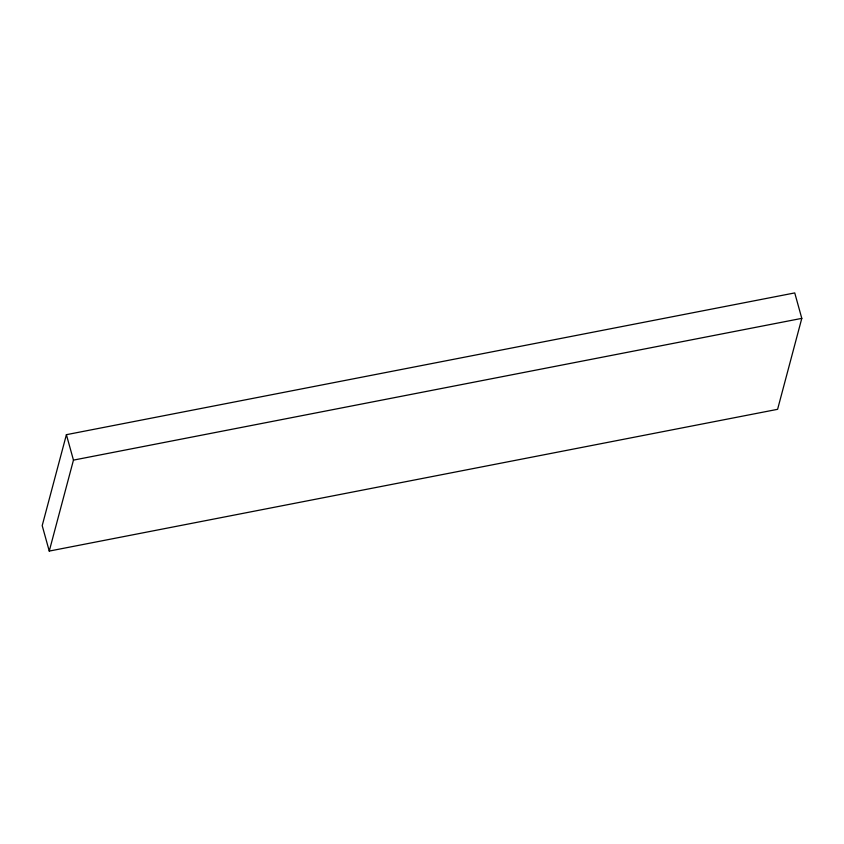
<?xml version="1.0" encoding="UTF-8"?>
<svg xmlns="http://www.w3.org/2000/svg" width="844" height="844" viewBox="0 0 844 844"><rect width="100%" height="100%" fill="white"/><g stroke="black" fill="none" stroke-linecap="round" stroke-linejoin="round"><path stroke-width="1.27" d="M66.402 434.681L42.2 525.633L49.258 551.079L777.598 409.319L801.8 318.367L794.742 292.921L66.402 434.681L73.46 460.117L49.258 551.079M73.46 460.117L801.8 318.367"/></g></svg>
